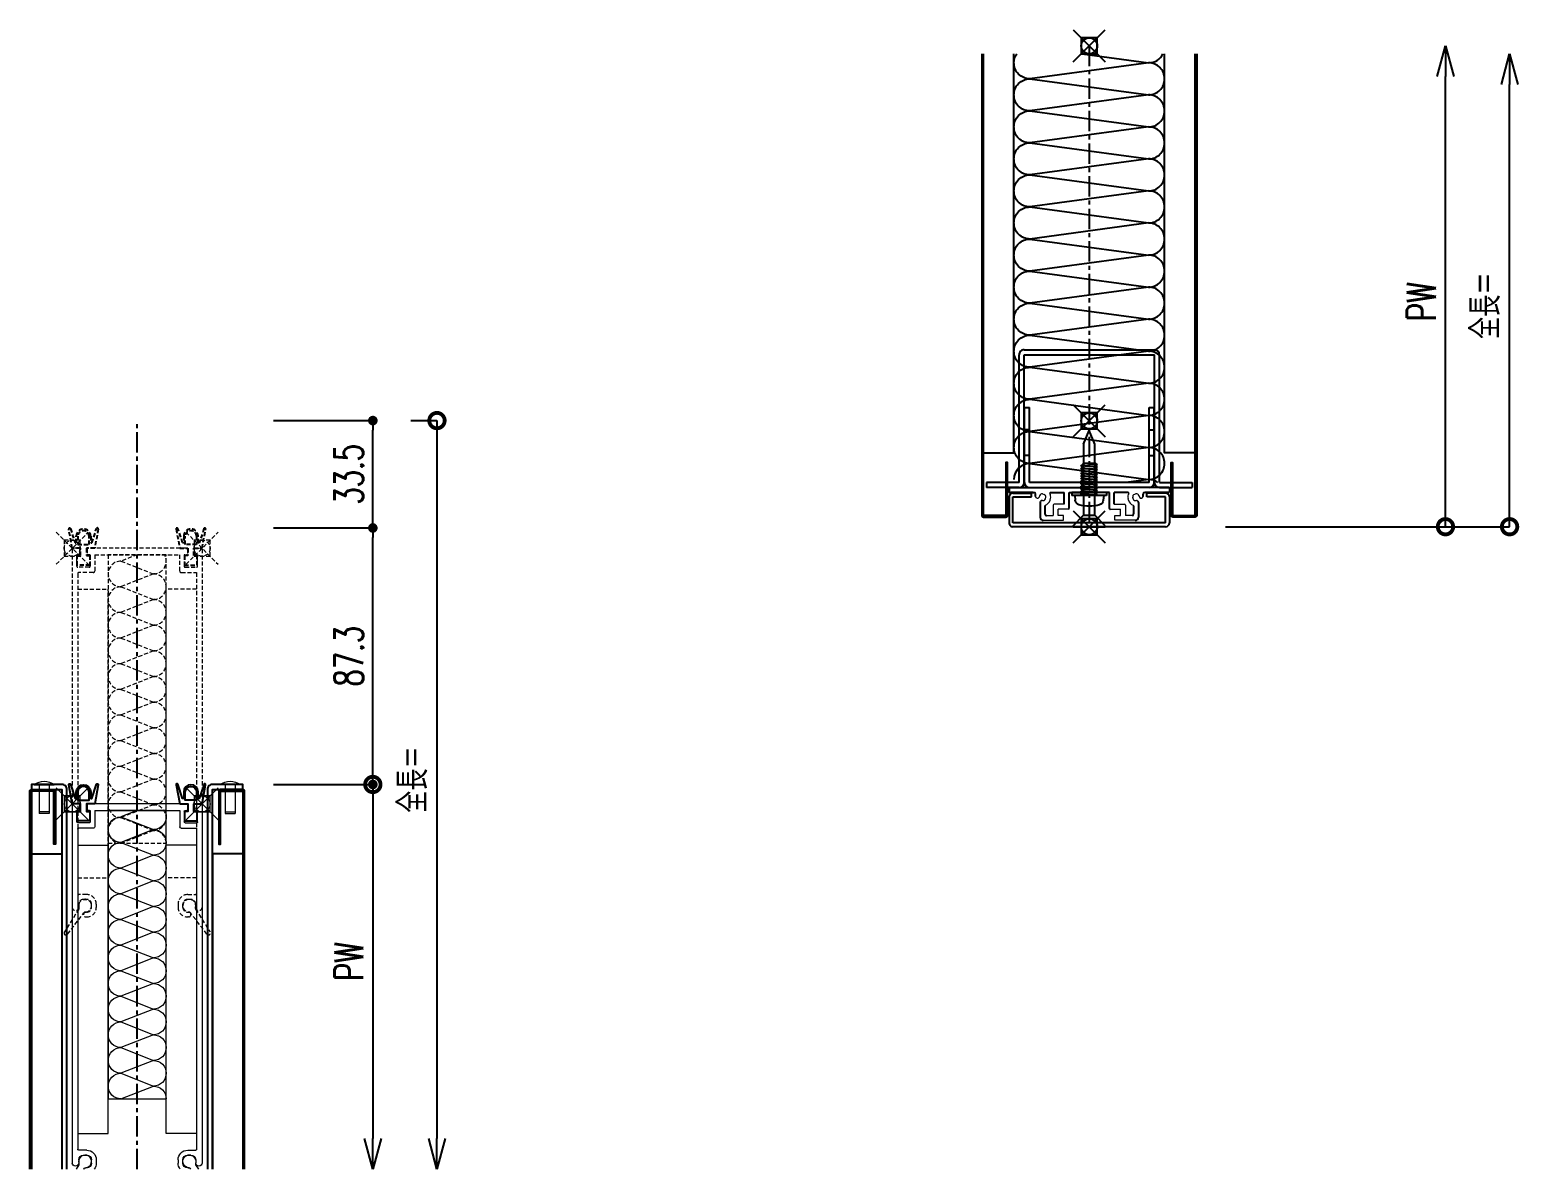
# Model space of a CAD drawing. Extents: x -275225 to 47266, y -41063 to 95295.
# Drawn here: x -222327.3 to -221862.7, y -17600.7 to -17245.3 of the extents above; entities that cross this region are included whole.
import ezdxf

# ---------------------------------------------------------------- set-up
doc = ezdxf.new("R2010")
doc.units = 0
doc.header["$LTSCALE"] = 0.2
doc.header["$PDMODE"] = 99
doc.header["$PDSIZE"] = 5
doc.linetypes.add('CENTER', pattern=[50.8, 31.75, -6.35, 6.35, -6.35])
doc.linetypes.add('HIDDEN', pattern=[9.525, 6.35, -3.175])
doc.layers.add('_ポイント', color=1, linetype='Continuous', plot=False)
for name, color, linetype in [('_基準', 1, 'CENTER'), ('_製品', 4, 'Continuous'), ('_製品寸法', 9, 'Continuous')]:
    doc.layers.add(name, color=color, linetype=linetype)
doc.styles.add('OKAMURA', font='SIMPLEX.shx', dxfattribs={"width": 0.7, "bigfont": 'BIGFONT.shx'})
doc.dimstyles.new('OKAMURA-003', dxfattribs={"dimscale": 3, "dimtxt": 3, "dimasz": 1, "dimexe": 0, "dimexo": 3, "dimgap": 1, "dimtad": 1, "dimdec": 3, "dimdsep": 46, "dimtxsty": 'OKAMURA', "dimblk1": 'DOT', "dimblk2": 'DOT', "dimsah": 1, "dimcen": 0, "dimclrd": 9, "dimclre": 9, "dimclrt": 3, "dimadec": 0, "dimazin": 0, "dimtfac": 1, "dimtdec": 3, "dimtix": 1, "dimtmove": 2, "dimatfit": 3, "dimldrblk": 'NONE', "dimfxl": 0, "dimtolj": 1, "dimarcsym": 0})

# ---------------------------------------------------------------- blocks, each defined once
blk = doc.blocks.new('P16KONEJI')
at = {"layer": '_製品', "color": 0, "linetype": 'ByBlock'}
for p, q in [((3.3, 9.92), (1.84, 9.79)), ((3.3, 10.84), (3.3, 0)), ((4.3, 10.84), (3.3, 10.84)), ((4.3, 10.84), (4.3, 0)), ((3.3, 7.83), (3.35, 7.92)), ((3.35, 7.92), (3.45, 7.92)), ((3.35, 7.92), (3.75, 2.92)), ((3.45, 7.92), (3.7, 7.49)), ((3.45, 7.92), (3.85, 2.92)), ((3.9, 7.49), (4.15, 7.92)), ((4.15, 7.92), (4.25, 7.92)), ((4.15, 7.92), (4.55, 2.92)), ((4.25, 7.92), (4.5, 7.49)), ((4.25, 7.92), (4.65, 2.92)), ((4.7, 7.49), (4.95, 7.92)), ((4.95, 7.92), (5.35, 2.92)), ((4.95, 7.92), (5.05, 7.92)), ((5.05, 7.92), (5.45, 2.92)), ((5.05, 7.92), (5.3, 7.49)), ((5.5, 7.49), (5.75, 7.92)), ((5.75, 7.92), (5.85, 7.92)), ((5.75, 7.92), (6.15, 2.92)), ((5.85, 7.92), (6.1, 7.49)), ((5.85, 7.92), (6.25, 2.92)), ((6.3, 7.49), (6.55, 7.92)), ((6.55, 7.92), (6.65, 7.92)), ((6.55, 7.92), (6.95, 2.92)), ((6.65, 7.92), (6.9, 7.49)), ((6.65, 7.92), (7.05, 2.92)), ((7.1, 7.49), (7.35, 7.92)), ((7.35, 7.92), (7.45, 7.92)), ((7.35, 7.92), (7.75, 2.92)), ((7.45, 7.92), (7.7, 7.49)), ((7.45, 7.92), (7.85, 2.92)), ((7.9, 7.49), (8.15, 7.92)), ((8.15, 7.92), (8.25, 7.92)), ((8.15, 7.92), (8.55, 2.92)), ((8.25, 7.92), (8.5, 7.49)), ((8.25, 7.92), (8.65, 2.92)), ((8.7, 7.49), (8.95, 7.92)), ((8.95, 7.92), (9.05, 7.92)), ((8.95, 7.92), (9.35, 2.92)), ((9.05, 7.92), (9.3, 7.49)), ((9.05, 7.92), (9.45, 2.92)), ((9.5, 7.49), (9.75, 7.92)), ((9.75, 7.92), (9.85, 7.92)), ((9.75, 7.92), (10.15, 2.92)), ((9.85, 7.92), (10.1, 7.49)), ((9.85, 7.92), (10.25, 2.92)), ((10.3, 7.49), (10.55, 7.92)), ((10.55, 7.92), (10.65, 7.92)), ((10.55, 7.92), (10.95, 2.92)), ((10.65, 7.92), (10.9, 7.49)), ((10.65, 7.92), (11.05, 2.92)), ((11.1, 7.49), (11.35, 7.92)), ((11.35, 7.92), (11.45, 7.92)), ((11.35, 7.92), (11.75, 2.92)), ((11.45, 7.92), (11.7, 7.49)), ((11.45, 7.92), (11.85, 2.92)), ((11.9, 7.49), (12.15, 7.92)), ((12.15, 7.92), (12.25, 7.92)), ((12.15, 7.92), (12.55, 2.92)), ((12.25, 7.92), (12.5, 7.49)), ((12.25, 7.92), (12.65, 2.92)), ((12.7, 7.49), (12.95, 7.92)), ((12.95, 7.92), (13.05, 7.92)), ((12.95, 7.92), (13.3, 3.55)), ((13.05, 7.92), (13.3, 7.49)), ((13.05, 7.92), (13.3, 3.55)), ((13.3, 7.49), (13.3, 3.55)), ((3.3, 0.92), (1.84, 1.05)), ((3.5, 3.35), (3.75, 2.92)), ((3.75, 2.92), (3.85, 2.92)), ((3.85, 2.92), (4.1, 3.35)), ((4.3, 3.35), (4.55, 2.92)), ((4.55, 2.92), (4.65, 2.92)), ((4.65, 2.92), (4.9, 3.35)), ((5.1, 3.35), (5.35, 2.92)), ((5.35, 2.92), (5.45, 2.92)), ((5.45, 2.92), (5.7, 3.35)), ((5.9, 3.35), (6.15, 2.92)), ((6.15, 2.92), (6.25, 2.92)), ((6.25, 2.92), (6.5, 3.35)), ((6.7, 3.35), (6.95, 2.92)), ((6.95, 2.92), (7.05, 2.92)), ((7.05, 2.92), (7.3, 3.35)), ((7.5, 3.35), (7.75, 2.92)), ((7.75, 2.92), (7.85, 2.92)), ((7.85, 2.92), (8.1, 3.35)), ((8.3, 3.35), (8.55, 2.92)), ((8.55, 2.92), (8.65, 2.92)), ((8.65, 2.92), (8.9, 3.35)), ((9.1, 3.35), (9.35, 2.92)), ((9.35, 2.92), (9.45, 2.92)), ((9.45, 2.92), (9.7, 3.35)), ((9.9, 3.35), (10.15, 2.92)), ((10.15, 2.92), (10.25, 2.92)), ((10.25, 2.92), (10.5, 3.35)), ((10.7, 3.35), (10.95, 2.92)), ((10.95, 2.92), (11.05, 2.92)), ((11.05, 2.92), (11.3, 3.35)), ((11.5, 3.35), (11.75, 2.92)), ((11.75, 2.92), (11.85, 2.92)), ((11.85, 2.92), (12.1, 3.35)), ((12.3, 3.35), (12.55, 2.92)), ((12.55, 2.92), (12.65, 2.92)), ((12.65, 2.92), (12.9, 3.35)), ((13.3, 3.55), (12.96, 3.4)), ((4.3, 0), (3.3, 0))]:
    blk.add_line(p, q, dxfattribs=at)
for centre, radius, start, end in [((1.98, 8.2), 1.6, 95, 164.506), ((12, 5.42), 12, 164.506, 195.494), ((3.8, 7.54), 0.115, 210, 330), ((4.6, 7.54), 0.115, 210, 330), ((5.4, 7.54), 0.115, 210, 330), ((6.2, 7.54), 0.115, 210, 330), ((7, 7.54), 0.115, 210, 330), ((7.8, 7.54), 0.115, 210, 330), ((8.6, 7.54), 0.115, 210, 330), ((9.4, 7.54), 0.115, 210, 330), ((10.2, 7.54), 0.115, 210, 330), ((11, 7.54), 0.115, 210, 330), ((11.8, 7.54), 0.115, 210, 330), ((12.6, 7.54), 0.115, 210, 330), ((1.98, 2.64), 1.6, 195.494, 265), ((3.4, 3.3), 0.115, 30, 150), ((4.2, 3.3), 0.115, 30, 150), ((5, 3.3), 0.115, 30, 150), ((5.8, 3.3), 0.115, 30, 150), ((6.6, 3.3), 0.115, 30, 150), ((7.4, 3.3), 0.115, 30, 150), ((8.2, 3.3), 0.115, 30, 150), ((9, 3.3), 0.115, 30, 150), ((9.8, 3.3), 0.115, 30, 150), ((10.6, 3.3), 0.115, 30, 150), ((11.4, 3.3), 0.115, 30, 150), ((12.2, 3.3), 0.115, 30, 150), ((13, 3.3), 0.115, 112.5605, 150)]:
    blk.add_arc(centre, radius, start, end, dxfattribs=at)
blk = doc.blocks.new('A$C6158021A')
at = {"color": 0, "linetype": 'ByBlock'}
for p, q in [((-13.799999, 32.100011), (-12.200001, 32.100011)), ((-13.799999, 21.900011), (-13.799999, 32.100011)), ((-12.200001, 21.900013), (-12.200001, 32.100011)), ((-55.200001, -20.29999), (-55.200001, 20.300013)), ((-13.801264, 21.900011), (-53.600001, 21.900011)), ((-13.800001, 20.300013), (-53.600001, 20.300013)), ((-53.600001, -20.29999), (-53.600001, 20.300013)), ((-13.800001, 20.250011), (-37.200001, 20.250011)), ((-37.200001, 18.650011), (-37.200001, 20.250011)), ((-13.800001, 18.650011), (-37.200001, 18.650011)), ((-30.200001, 18.650011), (-30.200001, 20.250011)), ((-22.200001, 18.650011), (-22.200001, 20.250011)), ((-13.800001, 18.650011), (-13.800001, -18.649989)), ((-13.799999, -20.29999), (-53.600001, -20.29999)), ((-13.799999, -21.899989), (-53.600001, -21.899989)), ((-13.800001, -18.649989), (-37.200001, -18.649989)), ((-37.200001, -20.249989), (-37.200001, -18.649989)), ((-13.800001, -20.249989), (-37.200001, -20.249989)), ((-30.200001, -18.649988), (-30.200001, -20.249988)), ((-22.200001, -18.649988), (-22.200001, -20.249988)), ((-13.799999, -21.899988), (-13.799999, -32.099988)), ((-12.200001, -21.900013), (-12.200001, -32.100011)), ((-13.799999, -32.099989), (-12.200001, -32.099989))]:
    blk.add_line(p, q, dxfattribs=at)
for centre, start, end in [((-53.600001, 20.300011), 90, 180), ((-13.800001, 21.900013), 270, 0), ((-13.800001, 18.650011), 0, 90), ((-53.600001, -20.299988), 180, 270), ((-13.800001, -18.649989), 270, 0), ((-13.800001, -21.900013), 0, 90)]:
    blk.add_arc(centre, 1.6, start, end, dxfattribs=at)
blk = doc.blocks.new('A$C74EC5A1A')
at = {"layer": '_製品', "color": 0, "linetype": 'ByBlock'}
for p, q in [((0, 10), (0, 8.9)), ((0.2, 10.2), (24.7, 10.2)), ((0.2, 10.2), (24.7, 10.2)), ((0.2, 10.2), (24.7, 10.2)), ((25, 9.9), (24.7, 10.2)), ((25.3, 10.2), (24.7, 10.2)), ((25.3, 10.2), (25, 9.9)), ((49.8, 10.2), (25.3, 10.2)), ((50, 10), (50, 8.9)), ((0.2, 8.7), (7.72, 8.7)), ((5.4, 8.7), (0.5, 8.7)), ((7.4, 8.7), (2.5, 8.7)), ((8.22, 7.46), (8.22, 8.2)), ((9.66, 5.57), (9.66, 1)), ((9.84, 6), (9.74, 5.83)), ((12.88, 8.7), (17.19, 8.7)), ((17.19, 5), (17.19, 8.7)), ((18.69, 8.7), (24.7, 8.7)), ((18.69, 3.7), (18.69, 8.7)), ((24.7, 8.7), (25, 9)), ((25.3, 8.7), (25, 9)), ((31.31, 8.7), (25.3, 8.7)), ((31.31, 3.7), (31.31, 8.7)), ((37.12, 8.7), (32.81, 8.7)), ((32.81, 5), (32.81, 8.7)), ((40.16, 6), (40.26, 5.83)), ((40.34, 5.57), (40.34, 1)), ((41.78, 7.46), (41.78, 8.2)), ((49.8, 8.7), (42.28, 8.7)), ((11.16, 4.55), (11.16, 2)), ((38.84, 4.55), (38.84, 2))]:
    blk.add_line(p, q, dxfattribs=at)
at = {"layer": '_製品', "color": 0, "linetype": 'ByBlock', "lineweight": 15}
for p, q in [((9.51, 7.69), (9.38, 7.2)), ((10.39, 6.15), (10.27, 6.19)), ((10.43, 8.22), (10.91, 8.09)), ((10.43, 8.22), (10.91, 8.09)), ((11.31, 6.68), (11.44, 7.17)), ((12.76, 6.3), (12.89, 6.78)), ((13.75, 4.7), (13.75, 1.5)), ((17.19, 5), (14.05, 5)), ((32.81, 5), (35.95, 5)), ((36.25, 4.7), (36.25, 1.5)), ((37.24, 6.3), (37.11, 6.78)), ((38.69, 6.68), (38.56, 7.17)), ((39.57, 8.22), (39.09, 8.09)), ((39.57, 8.22), (39.09, 8.09)), ((39.61, 6.15), (39.73, 6.19)), ((40.49, 7.69), (40.62, 7.2)), ((11.66, 1.5), (13.75, 1.5)), ((18.49, 3.5), (15.25, 3.5)), ((15.25, 1.5), (15.25, 3.5)), ((17, 1.5), (15.25, 1.5)), ((17, 0), (17, 1.5)), ((31.51, 3.5), (34.75, 3.5)), ((33, 0), (33, 1.5)), ((33, 1.5), (34.75, 1.5)), ((34.75, 1.5), (34.75, 3.5)), ((38.34, 1.5), (36.25, 1.5)), ((10.66, 0), (17, 0)), ((39.34, 0), (33, 0))]:
    blk.add_line(p, q, dxfattribs=at)
at = {"layer": '_製品', "color": 0, "linetype": 'ByBlock'}
for centre, radius, start, end in [((0.2, 10), 0.2, 90, 180), ((49.8, 10), 0.2, 0, 90), ((0.2, 8.9), 0.2, 180, 270), ((7.72, 8.2), 0.5, 0, 90), ((10.16, 5.57), 0.5, 147.6627, 180), ((39.84, 5.57), 0.5, 0, 32.3373), ((42.28, 8.2), 0.5, 90, 180), ((49.8, 8.9), 0.2, 270, 0), ((10.66, 1), 1, 180, 270), ((11.66, 2), 0.5, 180, 270), ((18.49, 3.7), 0.2, 270, 0), ((31.51, 3.7), 0.2, 180, 270), ((38.34, 2), 0.5, 270, 0), ((39.34, 1), 1, 270, 0)]:
    blk.add_arc(centre, radius, start, end, dxfattribs=at)
at = {"layer": '_製品', "color": 0, "linetype": 'ByBlock', "lineweight": 15}
for centre, radius, start, end in [((8.83, 7.46), 0.607, 180, 334.8239), ((10.23, 7.49), 0.75, 75, 165), ((10.17, 5.82), 0.375, 75, 152.8081), ((10.59, 6.88), 0.75, 255, 345), ((10.72, 7.36), 0.75, 345, 75), ((11.36, 4.55), 0.2, 108.4094, 180), ((10.59, 6.88), 2.25, 288.4094, 345), ((12.88, 8.5), 0.2, 90, 207.8181), ((10.72, 7.36), 2.25, 345, 27.8181), ((14.05, 4.7), 0.3, 90, 180), ((35.95, 4.7), 0.3, 0, 90), ((39.28, 7.36), 2.25, 152.1819, 195), ((37.12, 8.5), 0.2, 332.1819, 90), ((39.41, 6.88), 2.25, 195, 251.5906), ((39.28, 7.36), 0.75, 105, 195), ((39.41, 6.88), 0.75, 195, 285), ((38.64, 4.55), 0.2, 0, 71.5906), ((39.77, 7.49), 0.75, 15, 105), ((39.83, 5.82), 0.375, 27.1919, 105), ((41.17, 7.46), 0.607, 205.1761, 0)]:
    blk.add_arc(centre, radius, start, end, dxfattribs=at)
blk = doc.blocks.new('A$C7A8C021E')
at = {"color": 0, "linetype": 'ByBlock'}
for p, q in [((0, 9.3), (0, 1.2)), ((1.2, 10.5), (7, 10.5)), ((1.2, 1.2), (1.2, 9.3)), ((1.2, 9.3), (7, 9.3)), ((7, 9.3), (7, 10.5)), ((48.8, 10.5), (43, 10.5)), ((43, 9.3), (43, 10.5)), ((48.8, 9.3), (43, 9.3)), ((48.8, 1.2), (48.8, 9.3)), ((50, 9.3), (50, 1.2)), ((48.8, 1.2), (1.2, 1.2)), ((48.8, 0), (1.2, 0))]:
    blk.add_line(p, q, dxfattribs=at)
for centre, start, end in [((1.2, 9.3), 90, 180), ((48.8, 9.3), 0, 90), ((1.2, 1.2), 180, 270), ((48.8, 1.2), 270, 0)]:
    blk.add_arc(centre, 1.2, start, end, dxfattribs=at)
blk = doc.blocks.new('A$C693A4085')
for p, q in [((-1.78, 25.71), (0, 30)), ((1.78, 25.71), (0, 30)), ((-1.78, 25.71), (-1.78, 3.56)), ((1.78, 3.56), (1.78, 25.71)), ((-5, 0.33), (-1.78, 3.56)), ((-5, 0.33), (-5, 0)), ((-5, 0), (5, 0)), ((-1.78, 3.56), (1.78, 3.56)), ((5, 0.33), (1.78, 3.56)), ((5, 0.33), (5, 0))]:
    blk.add_line(p, q)
blk = doc.blocks.new('A$C2E691BA0')
at = {"color": 6, "linetype": 'ByBlock', "ltscale": 0.5}
blk.add_line((-13.26, 18.5), (-18.26, -18.5), dxfattribs=at)
at = {"color": 0, "linetype": 'ByBlock', "ltscale": 0.5}
for q in [(-19.2, -11.54), (-18.26, -18.5)]:
    blk.add_line((-18.26, -18.5), q, dxfattribs=at)
for points in [[(114.5, 33.5), (-29.5, 33.5, 0.414214), (-30, 33), (-30, 26, 0.414214), (-29.5, 25.5), (-13, 25.5), (-13, 26), (-29.5, 26), (-29.5, 33), (114.5, 33)], [(114.5, -33.5), (-29.5, -33.5, -0.414214), (-30, -33), (-30, -26, -0.414214), (-29.5, -25.5), (-13, -25.5), (-13, -26), (-29.5, -26), (-29.5, -33), (114.5, -33)]]:
    blk.add_lwpolyline(points, format="xyb")
for points in [[(-10, 33), (-10, 23.5), (114.5, 23.5)], [(-10, -33), (-10, -23.5), (114.5, -23.5)]]:
    blk.add_lwpolyline(points)
at = {"color": 6, "linetype": 'ByBlock', "ltscale": 0.5}
for points in [[(-18.26, -18.5), (-18.26, -18.5, 0.414214), (-13.26, -23.5), (-13.26, -23.5, 0.414214), (-8.26, -18.5), (-8.26, -18.5), (-13.26, 18.5), (-13.26, 18.5, -0.414214), (-8.26, 23.5), (-8.26, 23.5, -0.414214), (-3.26, 18.5), (-3.26, 18.5), (-8.26, -18.5)], [(-8.26, -18.5), (-8.26, -18.5, 0.414214), (-3.26, -23.5), (-3.26, -23.5, 0.414214), (1.74, -18.5), (1.74, -18.5), (-3.26, 18.5), (-3.26, 18.5, -0.414214), (1.74, 23.5), (1.74, 23.5, -0.414214), (6.74, 18.5), (6.74, 18.5), (1.74, -18.5)], [(1.74, -18.5), (1.74, -18.5, 0.414214), (6.74, -23.5), (6.74, -23.5, 0.414214), (11.74, -18.5), (11.74, -18.5), (6.74, 18.5), (6.74, 18.5, -0.414214), (11.74, 23.5), (11.74, 23.5, -0.414214), (16.74, 18.5), (16.74, 18.5), (11.74, -18.5)], [(11.74, -18.5), (11.74, -18.5, 0.414214), (16.74, -23.5), (16.74, -23.5, 0.414214), (21.74, -18.5), (21.74, -18.5), (16.74, 18.5), (16.74, 18.5, -0.414214), (21.74, 23.5), (21.74, 23.5, -0.414214), (26.74, 18.5), (26.74, 18.5), (21.74, -18.5)], [(21.74, -18.5), (21.74, -18.5, 0.414214), (26.74, -23.5), (26.74, -23.5, 0.414214), (31.74, -18.5), (31.74, -18.5), (26.74, 18.5), (26.74, 18.5, -0.414214), (31.74, 23.5), (31.74, 23.5, -0.414214), (36.74, 18.5), (36.74, 18.5), (31.74, -18.5)], [(31.74, -18.5), (31.74, -18.5, 0.414214), (36.74, -23.5), (36.74, -23.5, 0.414214), (41.74, -18.5), (41.74, -18.5), (36.74, 18.5), (36.74, 18.5, -0.414214), (41.74, 23.5), (41.74, 23.5, -0.414214), (46.74, 18.5), (46.74, 18.5), (41.74, -18.5)], [(41.74, -18.5), (41.74, -18.5, 0.414214), (46.74, -23.5), (46.74, -23.5, 0.414214), (51.74, -18.5), (51.74, -18.5), (46.74, 18.5), (46.74, 18.5, -0.414214), (51.74, 23.5), (51.74, 23.5, -0.414214), (56.74, 18.5), (56.74, 18.5), (51.74, -18.5)], [(51.74, -18.5), (51.74, -18.5, 0.414214), (56.74, -23.5), (56.74, -23.5, 0.414214), (61.74, -18.5), (61.74, -18.5), (56.74, 18.5), (56.74, 18.5, -0.414214), (61.74, 23.5), (61.74, 23.5, -0.414214), (66.74, 18.5), (66.74, 18.5), (61.74, -18.5)], [(61.74, -18.5), (61.74, -18.5, 0.414214), (66.74, -23.5), (66.74, -23.5, 0.414214), (71.74, -18.5), (71.74, -18.5), (66.74, 18.5), (66.74, 18.5, -0.414214), (71.74, 23.5), (71.74, 23.5, -0.414214), (76.74, 18.5), (76.74, 18.5), (71.74, -18.5)], [(71.74, -18.5), (71.74, -18.5, 0.414214), (76.74, -23.5), (76.74, -23.5, 0.414214), (81.74, -18.5), (81.74, -18.5), (76.74, 18.5), (76.74, 18.5, -0.414214), (81.74, 23.5), (81.74, 23.5, -0.414214), (86.74, 18.5), (86.74, 18.5), (81.74, -18.5)], [(81.7, -18.5), (81.7, -18.5, 0.414214), (86.7, -23.5), (86.7, -23.5, 0.414214), (91.7, -18.5), (91.7, -18.5), (86.7, 18.5), (86.7, 18.5, -0.414214), (91.7, 23.5), (91.7, 23.5, -0.414214), (96.7, 18.5), (96.7, 18.5), (91.7, -18.5)], [(91.7, -18.5), (91.7, -18.5, 0.414214), (96.7, -23.5), (96.7, -23.5, 0.414214), (101.7, -18.5), (101.7, -18.5), (96.7, 18.5), (96.7, 18.5, -0.414214), (101.7, 23.5), (101.7, 23.5, -0.414214), (106.7, 18.5), (106.7, 18.5), (101.7, -18.5)], [(101.7, -18.5), (101.7, -18.5, 0.414214), (106.7, -23.5), (106.7, -23.5, 0.414214), (111.7, -18.5), (111.7, -18.5), (106.7, 18.5), (106.7, 18.5, -0.414214), (111.7, 23.5), (111.7, 23.5, -0.14956), (114.5, 22.64, -0.14956)], [(111.7, -18.5), (111.7, -18.5, 0.286118), (114.5, -22.99, 0.286118)]]:
    blk.add_lwpolyline(points, format="xyb", dxfattribs=at)
blk.add_lwpolyline([(114.5, 2.2), (111.7, -18.5)], dxfattribs=at)
blk.add_arc((-18.26, 18.5), 5, 0, 90, dxfattribs=at)
at = {"color": 0, "linetype": 'ByBlock', "ltscale": 0.5}
blk.add_arc((-23.26, -18.5), 5, 324.284, 0, dxfattribs=at)
at = {"layer": '_ポイント'}
for p in [(-33, 0), (117, 0)]:
    blk.add_point(p, dxfattribs=at)
at = {"rotation": 270}
for name, p in [('A$C7A8C021E', (-33, 25)), ('A$C74EC5A1A', (-31, 25)), ('A$C693A4085', (-33, 0))]:
    blk.add_blockref(name, p, dxfattribs=at)
at = {"color": 6, "xscale": -1, "rotation": 180}
blk.add_blockref('P16KONEJI', (-26.6, 5.42), dxfattribs=at)
at = {"layer": '_製品', "color": 0, "rotation": 180}
blk.add_blockref('A$C6158021A', (-33, 0), dxfattribs=at)
blk = doc.blocks.new('_DotSmall')
at = {"color": 0, "linetype": 'ByBlock', "const_width": 0.5}
blk.add_lwpolyline([(-0.0625, 0, 1), (0.0625, 0, 1)], format="xyb", close=True, dxfattribs=at)
blk = doc.blocks.new('_Open30')
at = {"color": 0, "linetype": 'ByBlock', "lineweight": -2}
for p, q in [((-1, 0.268), (0, 0)), ((0, 0), (-1, -0.268)), ((0, 0), (-1, 0))]:
    blk.add_line(p, q, dxfattribs=at)
blk = doc.blocks.new('*D565')
at = {"layer": '_製品寸法', "color": 9, "lineweight": -2, "transparency": 16777216}
for p, q in [((111.1, -33), (111.1, 107.4)), ((42.5, -33), (111.1, -33))]:
    blk.add_line(p, q, dxfattribs=at)
at = {"layer": 'Defpoints', "color": 0, "transparency": 16777216}
for p in [(0, 117), (111.1, 117), (33.5, -33)]:
    blk.add_point(p, dxfattribs=at)
at = {"layer": '_製品寸法', "color": 9, "lineweight": -2, "transparency": 16777216, "xscale": 9.600000000000001, "yscale": 9.600000000000001, "zscale": 9.600000000000001}
for name, p, rotation in [('_Open30', (111.1, 117), 90), ('_DotSmall', (111.1, -33), 270)]:
    blk.add_blockref(name, p, dxfattribs=dict(at, rotation=rotation))
at = {"layer": '_製品寸法', "color": 3, "transparency": 16777216, "insert": (103.6, 37.2), "char_height": 9, "attachment_point": 5, "rotation": 90, "style": 'OKAMURA'}
blk.add_mtext('\\A1;PW', dxfattribs=at)
blk = doc.blocks.new('_None')
blk = doc.blocks.new('*D564')
at = {"layer": '_製品寸法', "color": 9, "lineweight": -2, "transparency": 16777216}
for p, q in [((131.1, -33), (131.1, 104.9)), ((85.36, -33), (131.1, -33))]:
    blk.add_line(p, q, dxfattribs=at)
at = {"layer": 'Defpoints', "color": 0, "transparency": 16777216}
for p in [(33.5, 114.5), (131.1, 114.5), (76.36, -33)]:
    blk.add_point(p, dxfattribs=at)
at = {"layer": '_製品寸法', "color": 9, "lineweight": -2, "transparency": 16777216, "xscale": 9.600000000000001, "yscale": 9.600000000000001, "zscale": 9.600000000000001}
for name, p, rotation in [('_Open30', (131.1, 114.5), 90), ('_DotSmall', (131.1, -33), 270)]:
    blk.add_blockref(name, p, dxfattribs=dict(at, rotation=rotation))
at = {"layer": '_製品寸法', "color": 3, "transparency": 16777216, "insert": (123.6, 35.95), "char_height": 9, "attachment_point": 5, "rotation": 90, "style": 'OKAMURA'}
blk.add_mtext('\\A1;全長＝', dxfattribs=at)
blk = doc.blocks.new('*D539')
at = {"layer": '_製品寸法', "color": 9, "lineweight": -2, "transparency": 16777216}
for p, q in [((42.5, -113.5), (73.5, -113.5)), ((73.5, -113.5), (73.5, -223.9))]:
    blk.add_line(p, q, dxfattribs=at)
at = {"layer": 'Defpoints', "color": 0, "transparency": 16777216}
for p in [(33.5, -113.5), (33.5, -233.5), (73.5, -233.5)]:
    blk.add_point(p, dxfattribs=at)
at = {"layer": '_製品寸法', "color": 9, "lineweight": -2, "transparency": 16777216, "xscale": 9.600000000000001, "yscale": 9.600000000000001, "zscale": 9.600000000000001}
for name, p, rotation in [('_DotSmall', (73.5, -113.5), 90), ('_Open30', (73.5, -233.5), 270)]:
    blk.add_blockref(name, p, dxfattribs=dict(at, rotation=rotation))
at = {"layer": '_製品寸法', "color": 3, "transparency": 16777216, "insert": (66, -168.7), "char_height": 9, "attachment_point": 5, "rotation": 90, "style": 'OKAMURA'}
blk.add_mtext('\\A1;PW', dxfattribs=at)
blk = doc.blocks.new('_DOT')
at = {"color": 0, "linetype": 'ByBlock'}
blk.add_line((-0.5, 0), (-1, 0), dxfattribs=at)
at = {"color": 0, "linetype": 'ByBlock', "const_width": 0.5}
blk.add_lwpolyline([(-0.25, 0, 1), (0.25, 0, 1)], format="xyb", close=True, dxfattribs=at)
blk = doc.blocks.new('*D540')
at = {"layer": '_製品寸法', "color": 9, "lineweight": -2, "transparency": 16777216}
for p, q in [((42.5, -33.5), (73.5, -33.5)), ((73.5, -110.5), (73.5, -36.5)), ((42.5, -113.5), (73.5, -113.5))]:
    blk.add_line(p, q, dxfattribs=at)
at = {"layer": 'Defpoints', "color": 0, "transparency": 16777216}
for p in [(33.5, -33.5), (73.5, -33.5), (33.5, -113.5)]:
    blk.add_point(p, dxfattribs=at)
at = {"layer": '_製品寸法', "color": 9, "lineweight": -2, "transparency": 16777216, "xscale": 3, "yscale": 3, "zscale": 3}
for p, rotation in [((73.5, -33.5), 90), ((73.5, -113.5), 270)]:
    blk.add_blockref('_DOT', p, dxfattribs=dict(at, rotation=rotation))
at = {"layer": '_製品寸法', "color": 3, "transparency": 16777216, "insert": (66, -73.5), "char_height": 9, "attachment_point": 5, "rotation": 90, "style": 'OKAMURA'}
blk.add_mtext('\\A1;87.3', dxfattribs=at)
blk = doc.blocks.new('*D541')
at = {"layer": '_製品寸法', "color": 9, "lineweight": -2, "transparency": 16777216}
for p, q in [((42.5, 0), (73.5, 0)), ((73.5, -30.5), (73.5, -3)), ((42.5, -33.5), (73.5, -33.5))]:
    blk.add_line(p, q, dxfattribs=at)
at = {"layer": 'Defpoints', "color": 0, "transparency": 16777216}
for p in [(33.5, 0), (73.5, 0), (33.5, -33.5)]:
    blk.add_point(p, dxfattribs=at)
at = {"layer": '_製品寸法', "color": 9, "lineweight": -2, "transparency": 16777216, "xscale": 3, "yscale": 3, "zscale": 3}
for p, rotation in [((73.5, 0), 90), ((73.5, -33.5), 270)]:
    blk.add_blockref('_DOT', p, dxfattribs=dict(at, rotation=rotation))
at = {"layer": '_製品寸法', "color": 3, "transparency": 16777216, "insert": (66, -16.75), "char_height": 9, "attachment_point": 5, "rotation": 90, "style": 'OKAMURA'}
blk.add_mtext('\\A1;33.5', dxfattribs=at)
blk = doc.blocks.new('P16FILLETHEISYO')
at = {"layer": '_製品', "color": 0, "linetype": 'ByBlock', "lineweight": 15}
for p, q in [((120.31, 43.07), (8.61, 43.07)), ((120.61, 40.97), (120.61, 42.77)), ((5.61, 38.82), (5.61, 38.57)), ((7.11, 38.57), (7.11, 38.82)), ((9.61, 41.07), (8.61, 41.07)), ((11.11, 39.57), (11.11, 38.57)), ((11.11, 39.57), (11.11, 38.57)), ((12.61, 38.57), (12.61, 41.07)), ((112.71, 41.37), (12.91, 41.37)), ((17.81, 41.37), (17.81, 31.87)), ((107.81, 41.37), (107.81, 31.87)), ((113.01, 36.57), (113.01, 41.07)), ((114.71, 37.77), (114.71, 41.37)), ((115.01, 41.67), (118.31, 41.67)), ((118.31, 37.47), (115.01, 37.47)), ((116.01, 41.67), (118.41, 41.67)), ((118.41, 37.47), (116.01, 37.47)), ((118.61, 41.47), (118.61, 40.87)), ((118.61, 37.67), (118.61, 38.27)), ((118.81, 40.67), (120.31, 40.67)), ((120.31, 38.47), (118.81, 38.47)), ((120.61, 7.47), (120.61, 38.17)), ((8.61, 37.07), (9.61, 37.07)), ((9.61, 35.57), (8.61, 35.57)), ((118.61, 36.07), (113.51, 36.07)), ((118.61, 36.07), (118.61, 9.57)), ((17.81, 31.87), (107.81, 31.87)), ((9.61, 10.07), (8.61, 10.07)), ((17.81, 13.77), (107.81, 13.77)), ((17.81, 4.27), (17.81, 13.77)), ((107.81, 4.27), (107.81, 13.77)), ((118.61, 9.57), (113.51, 9.57)), ((5.61, 6.82), (5.61, 7.07)), ((7.11, 7.07), (7.11, 6.82)), ((8.61, 8.57), (9.61, 8.57)), ((11.11, 6.07), (11.11, 7.07)), ((11.11, 6.07), (11.11, 7.07)), ((12.61, 7.07), (12.61, 4.57)), ((113.01, 9.07), (113.01, 4.27)), ((114.71, 7.87), (114.71, 4.27)), ((118.31, 8.17), (115.01, 8.17)), ((118.41, 8.17), (116.01, 8.17)), ((118.61, 7.97), (118.61, 7.37)), ((118.61, 4.17), (118.61, 4.77)), ((120.31, 7.17), (118.81, 7.17)), ((118.81, 4.97), (120.31, 4.97)), ((120.61, 4.67), (120.61, 2.87)), ((9.61, 4.57), (8.61, 4.57)), ((120.31, 2.57), (8.61, 2.57)), ((113.01, 4.27), (12.91, 4.27)), ((115.01, 3.97), (118.31, 3.97)), ((116.01, 3.97), (118.41, 3.97))]:
    blk.add_line(p, q, dxfattribs=at)
at = {"layer": '_製品', "color": 6, "linetype": 'ByBlock', "lineweight": 15}
for p, q in [((28.61, 27.87), (32.61, 17.77)), ((36.61, 27.87), (32.61, 17.77)), ((40.61, 17.77), (36.61, 27.87)), ((44.61, 27.87), (40.61, 17.77)), ((48.61, 17.77), (44.61, 27.87)), ((52.61, 27.87), (48.61, 17.77)), ((56.61, 17.77), (52.61, 27.87)), ((60.61, 27.87), (56.61, 17.77)), ((64.61, 17.77), (60.61, 27.87)), ((68.61, 27.87), (64.61, 17.77)), ((72.61, 17.77), (68.61, 27.87)), ((76.61, 27.87), (72.61, 17.77)), ((80.61, 17.77), (76.61, 27.87)), ((84.61, 27.87), (80.61, 17.77)), ((88.61, 17.77), (84.61, 27.87)), ((92.61, 27.87), (88.61, 17.77)), ((96.61, 17.77), (92.61, 27.87)), ((100.61, 27.87), (96.61, 17.77)), ((104.61, 17.77), (100.61, 27.87)), ((108.61, 27.87), (104.61, 17.77)), ((112.61, 17.77), (108.61, 27.87)), ((116.61, 27.87), (112.61, 17.77)), ((118.61, 22.82), (116.61, 27.87))]:
    blk.add_line(p, q, dxfattribs=at)
at = {"layer": '_製品', "color": 0, "linetype": 'ByBlock', "lineweight": 15}
for points in [[(8.48, 40.98, -0.228898), (8.05, 41.03), (0.94, 45.53, 1), (0.25, 44.55), (6.91, 39.41, -0.228782), (7.11, 39.02, 3.021129)], [(8.48, 4.66, 0.228898), (8.05, 4.6), (0.94, 0.1, -1), (0.25, 1.08), (6.91, 6.23, 0.228782), (7.11, 6.61, -3.021129)]]:
    blk.add_lwpolyline(points, format="xyb", close=True, dxfattribs=at)
at = {"layer": '_製品', "color": 0, "linetype": 'ByBlock'}
for points in [[(120.61, 36.07), (120.61, 38.62), (118.31, 38.62), (118.31, 37.57), (115.31, 37.57), (115.31, 41.57), (118.31, 41.57), (118.31, 40.52), (120.61, 40.52), (120.61, 43.07), (126.56, 44.16, -1.028191), (126.75, 43.66), (122.3, 42.15), (122.3, 41.82), (124.35, 41.82, -1), (124.35, 37.32), (122.3, 37.32), (122.3, 36.99), (126.75, 35.49, -1.028191), (126.56, 34.98), (120.61, 36.07)], [(120.61, 9.56), (120.61, 7.01), (118.31, 7.01), (118.31, 8.06), (115.31, 8.06), (115.31, 4.06), (118.31, 4.06), (118.31, 5.11), (120.61, 5.11), (120.61, 2.56), (126.56, 1.47, 1.028191), (126.75, 1.98), (122.3, 3.48), (122.3, 3.81), (124.35, 3.81, 1), (124.35, 8.31), (122.3, 8.31), (122.3, 8.64), (126.75, 10.15, 1.028191), (126.56, 10.65), (120.61, 9.56)]]:
    blk.add_lwpolyline(points, format="xyb", dxfattribs=at)
for points in [[(124.35, 41.32), (121.8, 41.32), (121.8, 37.82), (124.35, 37.82, 1)], [(124.35, 4.31), (121.8, 4.31), (121.8, 7.81), (124.35, 7.81, -1)]]:
    blk.add_lwpolyline(points, format="xyb", close=True, dxfattribs=at)
at = {"layer": '_製品', "color": 6, "linetype": 'ByBlock', "lineweight": 15}
blk.add_lwpolyline([(28.61, 31.87), (28.61, 13.77), (118.61, 13.77), (118.61, 31.87)], close=True, dxfattribs=at)
at = {"layer": '_製品', "color": 0, "linetype": 'ByBlock', "lineweight": 15}
for centre, radius, start, end in [((8.61, 42.07), 1, 90, 270), ((120.31, 42.77), 0.3, 359.9999, 89.9999), ((6.36, 38.82), 0.75, 0, 180), ((8.61, 38.57), 3, 180, 270), ((8.61, 38.57), 1.5, 180, 270), ((9.61, 39.57), 1.5, 0, 90), ((9.61, 38.57), 3, 270, 0), ((9.61, 38.57), 1.5, 270, 0), ((12.91, 41.07), 0.3, 90, 180), ((112.71, 41.07), 0.3, 359.9999, 90), ((115.01, 41.37), 0.3, 89.9999, 179.9999), ((115.01, 37.77), 0.3, 179.9999, 269.9999), ((118.41, 41.47), 0.2, 359.9999, 89.9999), ((118.41, 37.67), 0.2, 269.9999, 359.9999), ((118.81, 40.87), 0.2, 179.9999, 269.9999), ((118.81, 38.27), 0.2, 89.9999, 179.9999), ((120.31, 40.97), 0.3, 269.9999, 359.9999), ((120.31, 38.17), 0.3, 359.9999, 89.9999), ((113.51, 36.57), 0.5, 179.9999, 269.9999), ((8.61, 7.07), 3, 90, 180), ((9.61, 7.07), 3, 0, 90), ((113.51, 9.07), 0.5, 90.0001, 180.0001), ((6.36, 6.82), 0.75, 180, 0), ((8.61, 7.07), 1.5, 90, 180), ((9.61, 7.07), 1.5, 0, 90), ((9.61, 6.07), 1.5, 270, 0), ((115.01, 7.87), 0.3, 90.0001, 180.0001), ((118.41, 7.97), 0.2, 0.0001, 90.0001), ((118.81, 7.37), 0.2, 180.0001, 270.0001), ((118.81, 4.77), 0.2, 90.0001, 180.0001), ((120.31, 7.47), 0.3, 270.0001, 0.0001), ((120.31, 4.67), 0.3, 0.0001, 90.0001), ((8.61, 3.57), 1, 90, 270), ((12.91, 4.57), 0.3, 180, 270), ((115.01, 4.27), 0.3, 180.0001, 270.0001), ((118.41, 4.17), 0.2, 270.0001, 0.0001), ((120.31, 2.87), 0.3, 270.0001, 0.0001)]:
    blk.add_arc(centre, radius, start, end, dxfattribs=at)
at = {"layer": '_製品', "color": 6, "linetype": 'ByBlock', "lineweight": 15}
for centre, start, end in [((32.61, 27.87), 0, 180), ((40.61, 27.87), 0, 180), ((48.61, 27.87), 0, 180), ((56.61, 27.87), 0, 180), ((64.61, 27.87), 0, 180), ((72.61, 27.87), 0, 180), ((80.61, 27.87), 0, 180), ((88.61, 27.87), 0, 180), ((96.61, 27.87), 0, 180), ((104.61, 27.87), 0, 180), ((112.61, 27.87), 0, 180), ((28.61, 17.77), 270, 0), ((36.61, 17.77), 180, 0), ((44.61, 17.77), 180, 0), ((52.61, 17.77), 180, 0), ((60.61, 17.77), 180, 0), ((68.61, 17.77), 180, 0), ((76.61, 17.77), 180, 0), ((84.61, 17.77), 180, 0), ((92.61, 17.77), 180, 0), ((100.61, 17.77), 180, 0), ((108.61, 17.77), 180, 0), ((116.61, 17.77), 180, 300.0004)]:
    blk.add_arc(centre, 4, start, end, dxfattribs=at)
at = {"layer": '_製品', "color": 0, "linetype": 'ByBlock', "lineweight": 15}
for p in [(120.61, 43.07), (120.61, 2.57)]:
    blk.add_point(p, dxfattribs=at)
blk = doc.blocks.new('A4EGFAGAAGRG ARG AQ ARG')
at = {"color": 0, "linetype": 'ByBlock', "lineweight": 15}
for p, q in [((-27.43, -111), (-30.58, -111)), ((-30.58, -120), (-30.58, -111)), ((27.43, -111), (30.58, -111)), ((27.43, -120), (27.43, -111)), ((30.58, -120), (30.58, -111)), ((-27.43, -111.5), (-30.58, -111.5)), ((27.43, -111.5), (30.58, -111.5))]:
    blk.add_line(p, q, dxfattribs=at)
at = {"color": 0, "linetype": 'ByBlock'}
blk.add_line((-32.1, -120), (-25.9, -120), dxfattribs=at)
for points in [[(-33.5, 0), (-33.5, -117.9, 0.414214), (-33, -118.4), (-26, -118.4, 0.414214), (-25.5, -117.9), (-25.5, -101.4), (-26, -101.4), (-26, -117.9), (-33, -117.9), (-33, 0)], [(-21.9, 0), (-21.9, -118.4, -0.414214), (-23.5, -120), (-33, -120), (-33, -118.4), (-23.5, -118.4), (-23.5, 0)], [(23.5, 0), (23.5, -118.4), (33, -118.4), (33, -120), (23.5, -120, -0.414214), (21.9, -118.4), (21.9, 0)], [(33.5, 0), (33.5, -117.9, -0.414214), (33, -118.4), (26, -118.4, -0.414214), (25.5, -117.9), (25.5, -101.4), (26, -101.4), (26, -117.9), (33, -117.9), (33, 0)]]:
    blk.add_lwpolyline(points, format="xyb", dxfattribs=at)
for points in [[(-33, -98.4), (-23.5, -98.4), (-23.5, 0)], [(33, -98.4), (23.5, -98.4), (23.5, 0)]]:
    blk.add_lwpolyline(points, dxfattribs=at)
at = {"color": 0, "linetype": 'ByBlock', "lineweight": 15}
blk.add_lwpolyline([(-27.43, -120), (-27.43, -111)], dxfattribs=at)
for centre in [(-29, -115.69), (29, -115.69)]:
    blk.add_arc(centre, 5.31, 234.2426, 305.7574, dxfattribs=at)
blk = doc.blocks.new('AEFAEWGF AEF AEF A A GFAG')
at = {"layer": '_製品', "color": 0, "linetype": 'ByBlock', "lineweight": 15}
for p, q in [((-20.25, 0.3), (-20.25, 112)), ((-18.25, 111), (-18.25, 112)), ((-15.75, 113.5), (-16, 113.5)), ((-14.25, 112), (-14.25, 111)), ((-12.75, 111), (-12.75, 112)), ((12.75, 111), (12.75, 112)), ((14.25, 112), (14.25, 111)), ((15.75, 113.5), (16, 113.5)), ((18.25, 111), (18.25, 112)), ((20.25, 0.3), (20.25, 112)), ((-18.55, 7.9), (-18.55, 107.7)), ((-15.75, 108), (-18.25, 108)), ((-16.75, 109.5), (-15.75, 109.5)), ((-16.75, 109.5), (-15.75, 109.5)), ((16.75, 109.5), (15.75, 109.5)), ((16.75, 109.5), (15.75, 109.5)), ((15.75, 108), (18.25, 108)), ((18.55, 7.6), (18.55, 107.7)), ((-18.55, 102.8), (-9.05, 102.8)), ((-9.05, 102.8), (-9.05, 12.8)), ((9.05, 102.8), (9.05, 12.8)), ((18.55, 102.8), (9.05, 102.8)), ((-18.55, 12.8), (-9.05, 12.8)), ((18.55, 12.8), (9.05, 12.8)), ((-18.85, 5.6), (-18.85, 2.3)), ((-14.95, 5.9), (-18.55, 5.9)), ((-13.75, 7.6), (-18.25, 7.6)), ((-14.65, 2.3), (-14.65, 5.6)), ((-13.25, 2), (-13.25, 7.1)), ((13.25, 2), (13.25, 7.1)), ((13.75, 7.6), (18.55, 7.6)), ((14.65, 2.3), (14.65, 5.6)), ((14.95, 5.9), (18.55, 5.9)), ((18.85, 5.6), (18.85, 2.3)), ((-18.85, 4.6), (-18.85, 2.2)), ((-18.65, 2), (-18.05, 2)), ((-17.85, 1.8), (-17.85, 0.3)), ((-15.65, 0.3), (-15.65, 1.8)), ((-14.85, 2), (-15.45, 2)), ((15.35, 0), (-15.35, 0)), ((-14.65, 2.2), (-14.65, 4.6)), ((-13.25, 2), (13.25, 2)), ((14.65, 2.2), (14.65, 4.6)), ((14.85, 2), (15.45, 2)), ((15.65, 0.3), (15.65, 1.8)), ((17.85, 1.8), (17.85, 0.3)), ((18.65, 2), (18.05, 2)), ((18.85, 4.6), (18.85, 2.2)), ((-18.15, 0), (-19.95, 0)), ((18.15, 0), (19.95, 0))]:
    blk.add_line(p, q, dxfattribs=at)
at = {"layer": '_製品', "color": 6, "linetype": 'ByBlock', "lineweight": 15}
for p, q in [((-5.05, 92), (5.05, 88)), ((-5.05, 84), (5.05, 88)), ((5.05, 80), (-5.05, 84)), ((-5.05, 76), (5.05, 80)), ((5.05, 72), (-5.05, 76)), ((-5.05, 68), (5.05, 72)), ((5.05, 64), (-5.05, 68)), ((-5.05, 60), (5.05, 64)), ((5.05, 56), (-5.05, 60)), ((-5.05, 52), (5.05, 56)), ((5.05, 48), (-5.05, 52)), ((-5.05, 44), (5.05, 48)), ((5.05, 40), (-5.05, 44)), ((-5.05, 36), (5.05, 40)), ((5.05, 32), (-5.05, 36)), ((-5.05, 28), (5.05, 32)), ((5.05, 24), (-5.05, 28)), ((-5.05, 20), (5.05, 24)), ((5.05, 16), (-5.05, 20)), ((-5.05, 12), (5.05, 16)), ((5.05, 8), (-5.05, 12)), ((-5.05, 4), (5.05, 8)), ((0, 2), (-5.05, 4))]:
    blk.add_line(p, q, dxfattribs=at)
at = {"layer": '_製品', "color": 0, "linetype": 'ByBlock', "lineweight": 15}
for points in [[(-16.76, 113.92), (-16.59, 113.7, 0.228782), (-16.2, 113.5, -3.021129), (-18.16, 112.13, 0.228898), (-18.21, 112.56), (-19.08, 113.92)], [(16.76, 113.92), (16.59, 113.7, -0.228782), (16.2, 113.5, 3.021129), (18.16, 112.13, -0.228898), (18.22, 112.56), (19.08, 113.92)]]:
    blk.add_lwpolyline(points, format="xyb", dxfattribs=at)
at = {"layer": '_製品', "color": 6, "linetype": 'ByBlock', "lineweight": 15}
blk.add_lwpolyline([(-9.05, 92), (9.05, 92), (9.05, 2), (-9.05, 2)], close=True, dxfattribs=at)
at = {"layer": '_製品', "color": 0, "linetype": 'ByBlock'}
for points in [[(-13.25, 0), (-15.8, 0), (-15.8, 2.3), (-14.75, 2.3), (-14.75, 5.3), (-18.75, 5.3), (-18.75, 2.3), (-17.7, 2.3), (-17.7, 0), (-20.25, 0), (-21.34, -5.95, 1.028191), (-20.84, -6.14), (-19.33, -1.69), (-19, -1.69), (-19, -3.74, 1), (-14.5, -3.74), (-14.5, -1.69), (-14.18, -1.69), (-12.67, -6.14, 1.028191), (-12.16, -5.95), (-13.25, 0)], [(13.25, 0), (15.8, 0), (15.8, 2.3), (14.75, 2.3), (14.75, 5.3), (18.75, 5.3), (18.75, 2.3), (17.7, 2.3), (17.7, 0), (20.25, 0), (21.34, -5.95, -1.028191), (20.84, -6.14), (19.33, -1.69), (19, -1.69), (19, -3.74, -1), (14.5, -3.74), (14.5, -1.69), (14.18, -1.69), (12.67, -6.14, -1.028191), (12.16, -5.95), (13.25, 0)]]:
    blk.add_lwpolyline(points, format="xyb", dxfattribs=at)
for points in [[(-18.5, -3.74), (-18.5, -1.19), (-15, -1.19), (-15, -3.74, -1)], [(18.5, -3.74), (18.5, -1.19), (15, -1.19), (15, -3.74, 1)]]:
    blk.add_lwpolyline(points, format="xyb", close=True, dxfattribs=at)
at = {"layer": '_製品', "color": 0, "linetype": 'ByBlock', "lineweight": 15}
for centre, radius, start, end in [((-19.25, 112), 1, 0, 180), ((-16, 114.25), 0.75, 205.792, 270), ((-15.75, 112), 1.5, 0, 90), ((-15.75, 112), 3, 0, 39.8831), ((15.75, 112), 3, 140.1169, 180), ((15.75, 112), 1.5, 90, 180), ((16, 114.25), 0.75, 270, 334.208), ((19.25, 112), 1, 0, 180), ((-18.25, 107.7), 0.3, 90, 180), ((-16.75, 111), 1.5, 180, 270), ((-15.75, 111), 3, 270, 0), ((-15.75, 111), 1.5, 270, 0), ((15.75, 111), 3, 180, 270), ((15.75, 111), 1.5, 180, 270), ((16.75, 111), 1.5, 270, 0), ((18.25, 107.7), 0.3, 360, 90), ((-18.55, 5.6), 0.3, 90.0001, 180.0001), ((-18.25, 7.9), 0.3, 180, 270.0001), ((-14.95, 5.6), 0.3, 0.0001, 90.0001), ((-13.75, 7.1), 0.5, 0.0001, 90.0001), ((13.75, 7.1), 0.5, 89.9999, 179.9999), ((14.95, 5.6), 0.3, 89.9999, 179.9999), ((18.55, 5.6), 0.3, 359.9999, 89.9999), ((-19.95, 0.3), 0.3, 180.0001, 270.0001), ((-18.65, 2.2), 0.2, 180.0001, 270.0001), ((-18.15, 0.3), 0.3, 270.0001, 0.0001), ((-18.05, 1.8), 0.2, 0.0001, 90.0001), ((-15.45, 1.8), 0.2, 90.0001, 180.0001), ((-15.35, 0.3), 0.3, 180.0001, 270.0001), ((-14.85, 2.2), 0.2, 270.0001, 0.0001), ((14.85, 2.2), 0.2, 179.9999, 269.9999), ((15.35, 0.3), 0.3, 269.9999, 359.9999), ((15.45, 1.8), 0.2, 359.9999, 89.9999), ((18.05, 1.8), 0.2, 89.9999, 179.9999), ((18.15, 0.3), 0.3, 179.9999, 269.9999), ((18.65, 2.2), 0.2, 269.9999, 359.9999), ((19.95, 0.3), 0.3, 269.9999, 359.9999)]:
    blk.add_arc(centre, radius, start, end, dxfattribs=at)
at = {"layer": '_製品', "color": 6, "linetype": 'ByBlock', "lineweight": 15}
for centre, start, end in [((-5.05, 88), 90, 270), ((5.05, 92), 270, 0), ((-5.05, 80), 90, 270), ((5.05, 84), 270, 90), ((5.05, 76), 270, 90), ((-5.05, 72), 90, 270), ((5.05, 68), 270, 90), ((-5.05, 64), 90, 270), ((5.05, 60), 270, 90), ((-5.05, 56), 90, 270), ((5.05, 52), 270, 90), ((-5.05, 48), 90, 270), ((5.05, 44), 270, 90), ((-5.05, 40), 90, 270), ((5.05, 36), 270, 90), ((-5.05, 32), 90, 270), ((-5.05, 24), 90, 270), ((5.05, 28), 270, 90), ((5.05, 20), 270, 90), ((-5.05, 16), 90, 270), ((5.05, 12), 270, 90), ((-5.05, 8), 90, 270), ((5.05, 4), 329.9996, 90)]:
    blk.add_arc(centre, 4, start, end, dxfattribs=at)
at = {"layer": '_製品', "color": 0, "linetype": 'ByBlock', "lineweight": 15}
for p in [(-20.25, 0), (20.25, 0)]:
    blk.add_point(p, dxfattribs=at)
blk = doc.blocks.new('*D542')
at = {"layer": '_製品寸法', "color": 9, "lineweight": -2, "transparency": 16777216}
for p, q in [((85.36, 0), (93.5, 0)), ((93.5, 0), (93.5, -223.9))]:
    blk.add_line(p, q, dxfattribs=at)
at = {"layer": 'Defpoints', "color": 0, "transparency": 16777216}
for p in [(76.36, 0), (33.5, -233.5), (93.5, -233.5)]:
    blk.add_point(p, dxfattribs=at)
at = {"layer": '_製品寸法', "color": 9, "lineweight": -2, "transparency": 16777216, "xscale": 9.600000000000001, "yscale": 9.600000000000001, "zscale": 9.600000000000001}
for name, p, rotation in [('_DotSmall', (93.5, 0), 90), ('_Open30', (93.5, -233.5), 270)]:
    blk.add_blockref(name, p, dxfattribs=dict(at, rotation=rotation))
at = {"layer": '_製品寸法', "color": 3, "transparency": 16777216, "insert": (86, -111.95), "char_height": 9, "attachment_point": 5, "rotation": 90, "style": 'OKAMURA'}
blk.add_mtext('\\A1;全長＝', dxfattribs=at)
blk = doc.blocks.new('*U563')
at = {"layer": '_ポイント'}
blk.add_point((0, 0), dxfattribs=at)
at = {"layer": '_基準'}
blk.add_line((0, 117), (0, -33), dxfattribs=at)
at = {"layer": '_製品', "rotation": 90}
blk.add_blockref('A$C2E691BA0', (0, 0), dxfattribs=at)
at = {"layer": '_製品寸法'}
for base, p1, p2, text, picture, middle in [((111.1019, 117), (33.5, -33), (0, 117), 'PW', '*D565', (103.6019, 37.2)), ((131.1019, 114.5), (76.3613, -33), (33.5, 114.5), '全長＝', '*D564', (123.6019, 35.95))]:
    dim = blk.add_linear_dim(base=base, p1=p1, p2=p2, angle=90, text=text, dimstyle='OKAMURA-003', override={"dimasz": 3.2, "dimblk1": 'DotSmall', "dimblk2": 'Open30', "dimse2": 1}, dxfattribs=at)
    dim.commit()
    dim.dimension.update_dxf_attribs({"geometry": picture, "text_midpoint": middle})
blk = doc.blocks.new('*U538')
at = {"layer": '_基準'}
blk.add_line((0, -233.5), (0, 0), dxfattribs=at)
at = {"layer": '_製品', "color": 6, "linetype": 'HIDDEN', "rotation": 90.00000000000001}
blk.add_blockref('P16FILLETHEISYO', (22.817, -160.4334), dxfattribs=at)
at = {"layer": '_製品', "xscale": -1, "rotation": 180}
for name, p in [('A4EGFAGAAGRG ARG AQ ARG', (0, -233.5)), ('AEFAEWGF AEF AEF A A GFAG', (-0.0002, -119.5764))]:
    blk.add_blockref(name, p, dxfattribs=at)
at = {"layer": '_製品寸法'}
for base, p1, angle, text, picture, middle in [((93.5002, -233.5), (76.3613, 0), 90, '全長＝', '*D542', (86.0002, -111.95)), ((73.5002, -233.5), (33.5002, -113.5), 270, 'PW', '*D539', (66.0002, -168.7))]:
    dim = blk.add_linear_dim(base=base, p1=p1, p2=(33.5, -233.5), angle=angle, text=text, dimstyle='OKAMURA-003', override={"dimasz": 3.2, "dimblk1": 'DotSmall', "dimblk2": 'Open30', "dimse2": 1}, dxfattribs=at)
    dim.commit()
    dim.dimension.update_dxf_attribs({"geometry": picture, "text_midpoint": middle})
dim = blk.add_linear_dim(base=(73.5002, 0), p1=(33.5002, -33.5), p2=(33.5002, 0), angle=270, dimstyle='OKAMURA-003', override={"dimtmove": 1}, dxfattribs=at)
dim.commit()
dim.dimension.update_dxf_attribs({"geometry": '*D541', "text_midpoint": (73.5002, -16.75), "dimtype": 160})
dim = blk.add_linear_dim(base=(73.5002, -33.5), p1=(33.5002, -113.5), p2=(33.5002, -33.5), angle=270, text='87.3', dimstyle='OKAMURA-003', dxfattribs=at)
dim.commit()
dim.dimension.update_dxf_attribs({"geometry": '*D540', "text_midpoint": (66.0002, -73.5)})

msp = doc.modelspace()

# ---------------------------------------------------------------- block references
for name, p in [('*U563', (-221996.796, -17367.2787)), ('*U538', (-222293.7627, -17367.1724))]:
    msp.add_blockref(name, p)

doc.saveas('drawing.dxf')
